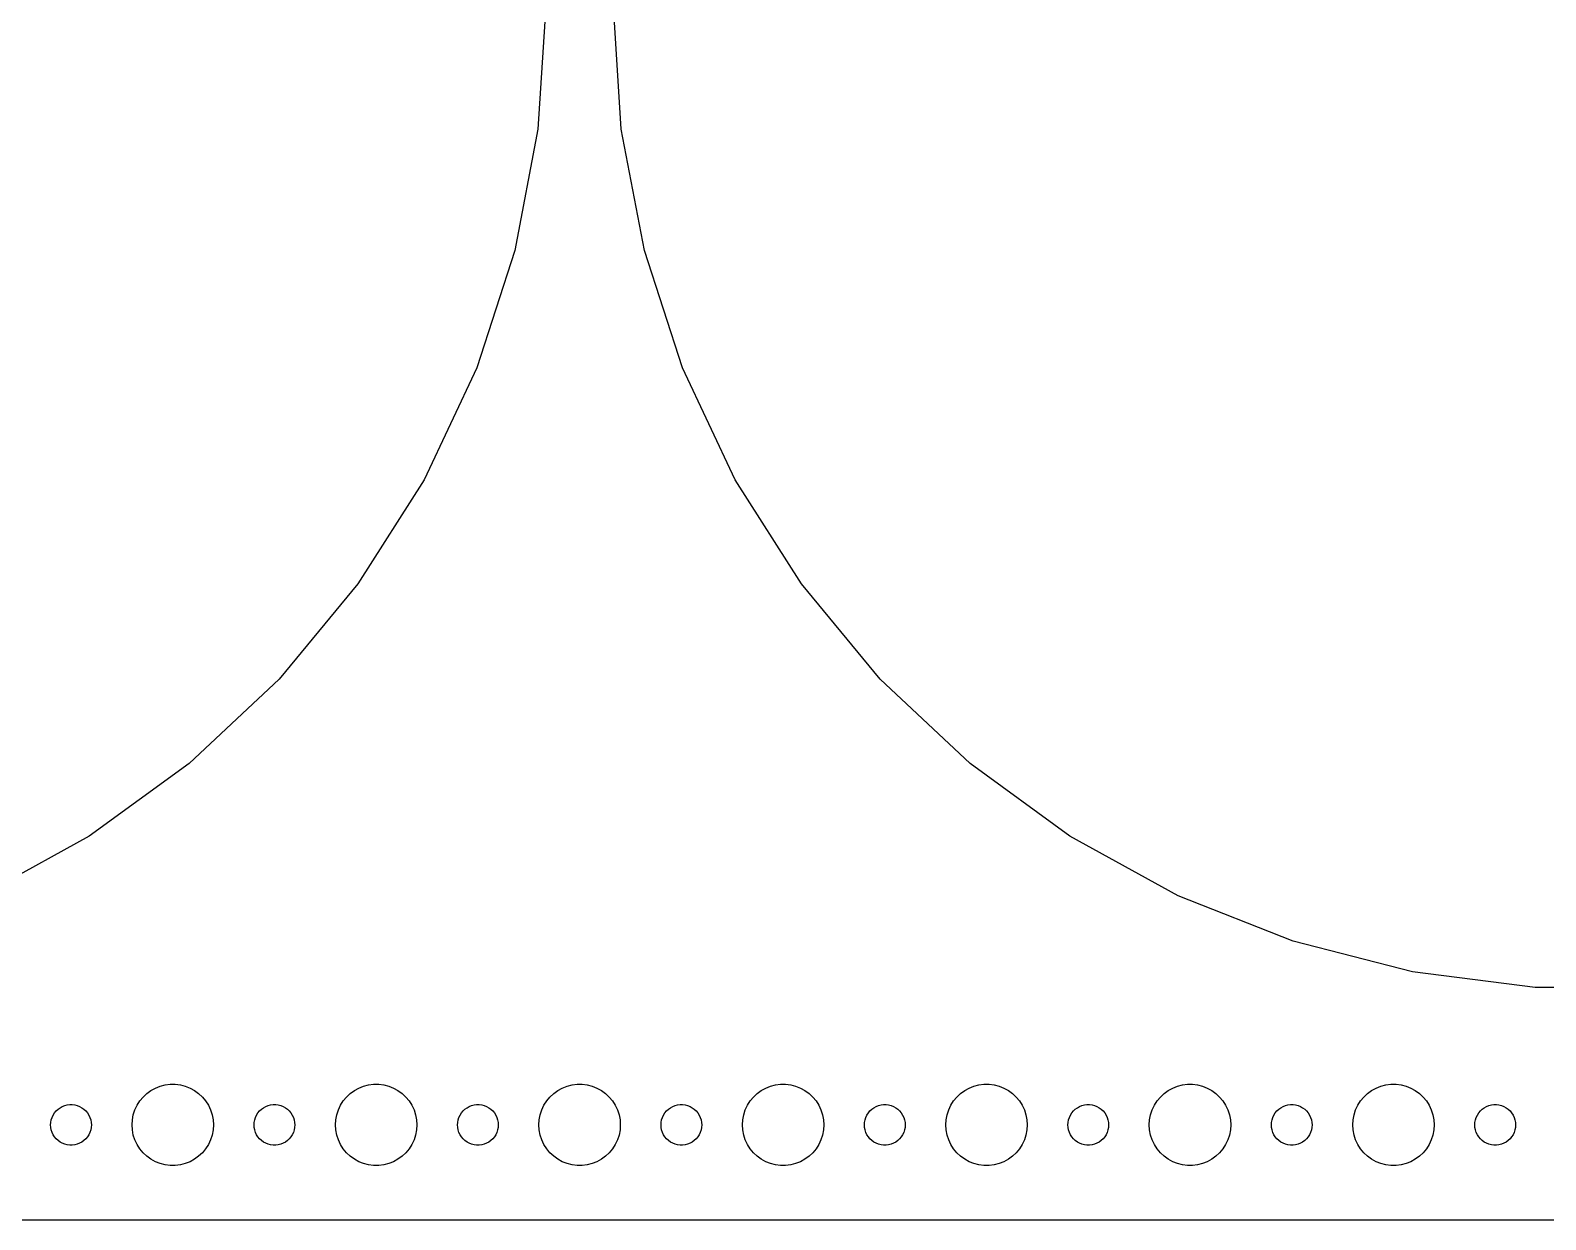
# Model space of a CAD drawing. Header units: metres. Extents: x -232 to 232, y -89 to 89.
# Drawn here: x -115.5 to -3.8, y -89.5 to -1.8 of the extents above; entities that cross this region are included whole.
import ezdxf

# ---------------------------------------------------------------- set-up
doc = ezdxf.new("R2010")
doc.units = ezdxf.units.M

msp = doc.modelspace()

# ---------------------------------------------------------------- linework, layer by layer
for p, q in [((-77.5, 0), (-78.0717, -9.08665)), ((-71.9283, -9.08665), (-72.5, 0)), ((-78.0717, -9.08665), (-79.7777, -18.03)), ((-70.2223, -18.03), (-71.9283, -9.08665)), ((-79.7777, -18.03), (-82.5912, -26.689)), ((-67.4088, -26.689), (-70.2223, -18.03)), ((-82.5912, -26.689), (-86.4678, -34.9271)), ((-63.5322, -34.9271), (-67.4088, -26.689)), ((-86.4678, -34.9271), (-91.3463, -42.6144)), ((-58.6537, -42.6144), (-63.5322, -34.9271)), ((-91.3463, -42.6144), (-97.1498, -49.6297)), ((-52.8502, -49.6297), (-58.6537, -42.6144)), ((-97.1498, -49.6297), (-103.787, -55.8622)), ((-46.2132, -55.8622), (-52.8502, -49.6297)), ((-103.787, -55.8622), (-111.153, -61.2138)), ((-38.8474, -61.2138), (-46.2132, -55.8622)), ((-111.153, -61.2138), (-119.131, -65.6)), ((-30.869, -65.6), (-38.8474, -61.2138)), ((-22.4037, -68.9516), (-30.869, -65.6)), ((-13.5851, -71.2158), (-22.4037, -68.9516)), ((-4.55231, -72.3569), (-13.5851, -71.2158)), ((4.55231, -72.3569), (-4.55231, -72.3569)), ((-107.187, -80.4464), (-106.912, -80.1885)), ((-106.912, -80.1885), (-106.607, -79.967)), ((-106.607, -79.967), (-106.277, -79.7855)), ((-106.277, -79.7855), (-105.927, -79.6468)), ((-105.927, -79.6468), (-105.562, -79.5531)), ((-105.562, -79.5531), (-105.188, -79.5059)), ((-105.188, -79.5059), (-104.812, -79.5059)), ((-104.812, -79.5059), (-104.438, -79.5531)), ((-104.438, -79.5531), (-104.073, -79.6468)), ((-104.073, -79.6468), (-103.723, -79.7855)), ((-103.723, -79.7855), (-103.393, -79.967)), ((-103.393, -79.967), (-103.088, -80.1885)), ((-103.088, -80.1885), (-102.813, -80.4464)), ((-92.1869, -80.4464), (-91.9123, -80.1885)), ((-91.9123, -80.1885), (-91.6075, -79.967)), ((-91.6075, -79.967), (-91.2773, -79.7855)), ((-91.2773, -79.7855), (-90.927, -79.6468)), ((-90.927, -79.6468), (-90.5621, -79.5531)), ((-90.5621, -79.5531), (-90.1884, -79.5059)), ((-90.1884, -79.5059), (-89.8116, -79.5059)), ((-89.8116, -79.5059), (-89.4379, -79.5531)), ((-89.4379, -79.5531), (-89.073, -79.6468)), ((-89.073, -79.6468), (-88.7227, -79.7855)), ((-88.7227, -79.7855), (-88.3925, -79.967)), ((-88.3925, -79.967), (-88.0877, -80.1885)), ((-88.0877, -80.1885), (-87.8131, -80.4464)), ((-77.1869, -80.4464), (-76.9123, -80.1885)), ((-76.9123, -80.1885), (-76.6075, -79.967)), ((-76.6075, -79.967), (-76.2773, -79.7855)), ((-76.2773, -79.7855), (-75.927, -79.6468)), ((-75.927, -79.6468), (-75.5621, -79.5531)), ((-75.5621, -79.5531), (-75.1884, -79.5059)), ((-75.1884, -79.5059), (-74.8116, -79.5059)), ((-74.8116, -79.5059), (-74.4379, -79.5531)), ((-74.4379, -79.5531), (-74.073, -79.6468)), ((-74.073, -79.6468), (-73.7227, -79.7855)), ((-73.7227, -79.7855), (-73.3925, -79.967)), ((-73.3925, -79.967), (-73.0877, -80.1885)), ((-73.0877, -80.1885), (-72.8131, -80.4464)), ((-62.1869, -80.4464), (-61.9123, -80.1885)), ((-61.9123, -80.1885), (-61.6075, -79.967)), ((-61.6075, -79.967), (-61.2773, -79.7855)), ((-61.2773, -79.7855), (-60.927, -79.6468)), ((-60.927, -79.6468), (-60.5621, -79.5531)), ((-60.5621, -79.5531), (-60.1884, -79.5059)), ((-60.1884, -79.5059), (-59.8116, -79.5059)), ((-59.8116, -79.5059), (-59.4379, -79.5531)), ((-59.4379, -79.5531), (-59.0729, -79.6468)), ((-59.0729, -79.6468), (-58.7227, -79.7855)), ((-58.7227, -79.7855), (-58.3925, -79.967)), ((-58.3925, -79.967), (-58.0877, -80.1885)), ((-58.0877, -80.1885), (-57.8131, -80.4464)), ((-47.1869, -80.4464), (-46.9123, -80.1885)), ((-46.9123, -80.1885), (-46.6075, -79.967)), ((-46.6075, -79.967), (-46.2773, -79.7855)), ((-46.2773, -79.7855), (-45.927, -79.6468)), ((-45.927, -79.6468), (-45.5621, -79.5531)), ((-45.5621, -79.5531), (-45.1884, -79.5059)), ((-45.1884, -79.5059), (-44.8116, -79.5059)), ((-44.8116, -79.5059), (-44.4379, -79.5531)), ((-44.4379, -79.5531), (-44.0729, -79.6468)), ((-44.0729, -79.6468), (-43.7227, -79.7855)), ((-43.7227, -79.7855), (-43.3925, -79.967)), ((-43.3925, -79.967), (-43.0877, -80.1885)), ((-43.0877, -80.1885), (-42.8131, -80.4464)), ((-32.1869, -80.4464), (-31.9123, -80.1885)), ((-31.9123, -80.1885), (-31.6075, -79.967)), ((-31.6075, -79.967), (-31.2773, -79.7855)), ((-31.2773, -79.7855), (-30.927, -79.6468)), ((-30.927, -79.6468), (-30.5621, -79.5531)), ((-30.5621, -79.5531), (-30.1884, -79.5059)), ((-30.1884, -79.5059), (-29.8116, -79.5059)), ((-29.8116, -79.5059), (-29.4379, -79.5531)), ((-29.4379, -79.5531), (-29.0729, -79.6468)), ((-29.0729, -79.6468), (-28.7227, -79.7855)), ((-28.7227, -79.7855), (-28.3925, -79.967)), ((-28.3925, -79.967), (-28.0877, -80.1885)), ((-28.0877, -80.1885), (-27.8131, -80.4464)), ((-17.1869, -80.4464), (-16.9123, -80.1885)), ((-16.9123, -80.1885), (-16.6075, -79.967)), ((-16.6075, -79.967), (-16.2773, -79.7855)), ((-16.2773, -79.7855), (-15.927, -79.6468)), ((-15.927, -79.6468), (-15.5621, -79.5531)), ((-15.5621, -79.5531), (-15.1884, -79.5059)), ((-15.1884, -79.5059), (-14.8116, -79.5059)), ((-14.8116, -79.5059), (-14.4379, -79.5531)), ((-14.4379, -79.5531), (-14.0729, -79.6468)), ((-14.0729, -79.6468), (-13.7227, -79.7855)), ((-13.7227, -79.7855), (-13.3925, -79.967)), ((-13.3925, -79.967), (-13.0877, -80.1885)), ((-13.0877, -80.1885), (-12.8131, -80.4464)), ((-113.714, -81.6183), (-113.593, -81.4732)), ((-113.593, -81.4732), (-113.456, -81.3442)), ((-113.456, -81.3442), (-113.304, -81.2335)), ((-113.304, -81.2335), (-113.139, -81.1428)), ((-113.139, -81.1428), (-112.964, -81.0734)), ((-112.964, -81.0734), (-112.781, -81.0266)), ((-112.781, -81.0266), (-112.594, -81.003)), ((-112.594, -81.003), (-112.406, -81.003)), ((-112.406, -81.003), (-112.219, -81.0266)), ((-112.219, -81.0266), (-112.036, -81.0734)), ((-112.036, -81.0734), (-111.861, -81.1428)), ((-111.861, -81.1428), (-111.696, -81.2335)), ((-111.696, -81.2335), (-111.544, -81.3442)), ((-111.544, -81.3442), (-111.407, -81.4732)), ((-111.407, -81.4732), (-111.286, -81.6183)), ((-107.906, -81.7539), (-107.789, -81.3956)), ((-107.789, -81.3956), (-107.629, -81.0547)), ((-107.629, -81.0547), (-107.427, -80.7366)), ((-107.427, -80.7366), (-107.187, -80.4464)), ((-102.813, -80.4464), (-102.573, -80.7366)), ((-102.573, -80.7366), (-102.371, -81.0547)), ((-102.371, -81.0547), (-102.211, -81.3956)), ((-102.211, -81.3956), (-102.094, -81.7539)), ((-98.7135, -81.6183), (-98.5934, -81.4732)), ((-98.5934, -81.4732), (-98.4561, -81.3442)), ((-98.4561, -81.3442), (-98.3037, -81.2335)), ((-98.3037, -81.2335), (-98.1387, -81.1428)), ((-98.1387, -81.1428), (-97.9635, -81.0734)), ((-97.9635, -81.0734), (-97.7811, -81.0266)), ((-97.7811, -81.0266), (-97.5942, -81.003)), ((-97.5942, -81.003), (-97.4058, -81.003)), ((-97.4058, -81.003), (-97.2189, -81.0266)), ((-97.2189, -81.0266), (-97.0365, -81.0734)), ((-97.0365, -81.0734), (-96.8613, -81.1428)), ((-96.8613, -81.1428), (-96.6963, -81.2335)), ((-96.6963, -81.2335), (-96.5439, -81.3442)), ((-96.5439, -81.3442), (-96.4065, -81.4732)), ((-96.4065, -81.4732), (-96.2865, -81.6183)), ((-92.9057, -81.7539), (-92.7893, -81.3956)), ((-92.7893, -81.3956), (-92.6289, -81.0547)), ((-92.6289, -81.0547), (-92.427, -80.7366)), ((-92.427, -80.7366), (-92.1869, -80.4464)), ((-87.8131, -80.4464), (-87.573, -80.7366)), ((-87.573, -80.7366), (-87.3711, -81.0547)), ((-87.3711, -81.0547), (-87.2107, -81.3956)), ((-87.2107, -81.3956), (-87.0943, -81.7539)), ((-83.7135, -81.6183), (-83.5934, -81.4732)), ((-83.5934, -81.4732), (-83.4561, -81.3442)), ((-83.4561, -81.3442), (-83.3037, -81.2335)), ((-83.3037, -81.2335), (-83.1387, -81.1428)), ((-83.1387, -81.1428), (-82.9635, -81.0734)), ((-82.9635, -81.0734), (-82.7811, -81.0266)), ((-82.7811, -81.0266), (-82.5942, -81.003)), ((-82.5942, -81.003), (-82.4058, -81.003)), ((-82.4058, -81.003), (-82.2189, -81.0266)), ((-82.2189, -81.0266), (-82.0365, -81.0734)), ((-82.0365, -81.0734), (-81.8613, -81.1428)), ((-81.8613, -81.1428), (-81.6963, -81.2335)), ((-81.6963, -81.2335), (-81.5439, -81.3442)), ((-81.5439, -81.3442), (-81.4065, -81.4732)), ((-81.4065, -81.4732), (-81.2865, -81.6183)), ((-77.9057, -81.7539), (-77.7893, -81.3956)), ((-77.7893, -81.3956), (-77.6289, -81.0547)), ((-77.6289, -81.0547), (-77.427, -80.7366)), ((-77.427, -80.7366), (-77.1869, -80.4464)), ((-72.8131, -80.4464), (-72.573, -80.7366)), ((-72.573, -80.7366), (-72.3711, -81.0547)), ((-72.3711, -81.0547), (-72.2107, -81.3956)), ((-72.2107, -81.3956), (-72.0943, -81.7539)), ((-68.7135, -81.6183), (-68.5934, -81.4732)), ((-68.5934, -81.4732), (-68.4561, -81.3442)), ((-68.4561, -81.3442), (-68.3037, -81.2335)), ((-68.3037, -81.2335), (-68.1387, -81.1428)), ((-68.1387, -81.1428), (-67.9635, -81.0734)), ((-67.9635, -81.0734), (-67.7811, -81.0266)), ((-67.7811, -81.0266), (-67.5942, -81.003)), ((-67.5942, -81.003), (-67.4058, -81.003)), ((-67.4058, -81.003), (-67.2189, -81.0266)), ((-67.2189, -81.0266), (-67.0365, -81.0734)), ((-67.0365, -81.0734), (-66.8613, -81.1428)), ((-66.8613, -81.1428), (-66.6963, -81.2335)), ((-66.6963, -81.2335), (-66.5439, -81.3442)), ((-66.5439, -81.3442), (-66.4065, -81.4732)), ((-66.4065, -81.4732), (-66.2865, -81.6183)), ((-62.9057, -81.7539), (-62.7893, -81.3956)), ((-62.7893, -81.3956), (-62.6289, -81.0547)), ((-62.6289, -81.0547), (-62.427, -80.7366)), ((-62.427, -80.7366), (-62.1869, -80.4464)), ((-57.8131, -80.4464), (-57.5729, -80.7366)), ((-57.5729, -80.7366), (-57.3711, -81.0547)), ((-57.3711, -81.0547), (-57.2107, -81.3956)), ((-57.2107, -81.3956), (-57.0942, -81.7539)), ((-53.7135, -81.6183), (-53.5934, -81.4732)), ((-53.5934, -81.4732), (-53.4561, -81.3442)), ((-53.4561, -81.3442), (-53.3037, -81.2335)), ((-53.3037, -81.2335), (-53.1387, -81.1428)), ((-53.1387, -81.1428), (-52.9635, -81.0734)), ((-52.9635, -81.0734), (-52.7811, -81.0266)), ((-52.7811, -81.0266), (-52.5942, -81.003)), ((-52.5942, -81.003), (-52.4058, -81.003)), ((-52.4058, -81.003), (-52.2189, -81.0266)), ((-52.2189, -81.0266), (-52.0365, -81.0734)), ((-52.0365, -81.0734), (-51.8613, -81.1428)), ((-51.8613, -81.1428), (-51.6963, -81.2335)), ((-51.6963, -81.2335), (-51.5439, -81.3442)), ((-51.5439, -81.3442), (-51.4065, -81.4732)), ((-51.4065, -81.4732), (-51.2865, -81.6183)), ((-47.9057, -81.7539), (-47.7893, -81.3956)), ((-47.7893, -81.3956), (-47.6289, -81.0547)), ((-47.6289, -81.0547), (-47.427, -80.7366)), ((-47.427, -80.7366), (-47.1869, -80.4464)), ((-42.8131, -80.4464), (-42.5729, -80.7366)), ((-42.5729, -80.7366), (-42.3711, -81.0547)), ((-42.3711, -81.0547), (-42.2107, -81.3956)), ((-42.2107, -81.3956), (-42.0942, -81.7539)), ((-38.7135, -81.6183), (-38.5934, -81.4732)), ((-38.5934, -81.4732), (-38.4561, -81.3442)), ((-38.4561, -81.3442), (-38.3037, -81.2335)), ((-38.3037, -81.2335), (-38.1387, -81.1428)), ((-38.1387, -81.1428), (-37.9635, -81.0734)), ((-37.9635, -81.0734), (-37.7811, -81.0266)), ((-37.7811, -81.0266), (-37.5942, -81.003)), ((-37.5942, -81.003), (-37.4058, -81.003)), ((-37.4058, -81.003), (-37.2189, -81.0266)), ((-37.2189, -81.0266), (-37.0365, -81.0734)), ((-37.0365, -81.0734), (-36.8613, -81.1428)), ((-36.8613, -81.1428), (-36.6963, -81.2335)), ((-36.6963, -81.2335), (-36.5439, -81.3442)), ((-36.5439, -81.3442), (-36.4065, -81.4732)), ((-36.4065, -81.4732), (-36.2865, -81.6183)), ((-32.9057, -81.7539), (-32.7893, -81.3956)), ((-32.7893, -81.3956), (-32.6289, -81.0547)), ((-32.6289, -81.0547), (-32.427, -80.7366)), ((-32.427, -80.7366), (-32.1869, -80.4464)), ((-27.8131, -80.4464), (-27.5729, -80.7366)), ((-27.5729, -80.7366), (-27.3711, -81.0547)), ((-27.3711, -81.0547), (-27.2107, -81.3956)), ((-27.2107, -81.3956), (-27.0942, -81.7539)), ((-23.7135, -81.6183), (-23.5934, -81.4732)), ((-23.5934, -81.4732), (-23.4561, -81.3442)), ((-23.4561, -81.3442), (-23.3037, -81.2335)), ((-23.3037, -81.2335), (-23.1387, -81.1428)), ((-23.1387, -81.1428), (-22.9635, -81.0734)), ((-22.9635, -81.0734), (-22.7811, -81.0266)), ((-22.7811, -81.0266), (-22.5942, -81.003)), ((-22.5942, -81.003), (-22.4058, -81.003)), ((-22.4058, -81.003), (-22.2189, -81.0266)), ((-22.2189, -81.0266), (-22.0365, -81.0734)), ((-22.0365, -81.0734), (-21.8613, -81.1428)), ((-21.8613, -81.1428), (-21.6963, -81.2335)), ((-21.6963, -81.2335), (-21.5439, -81.3442)), ((-21.5439, -81.3442), (-21.4065, -81.4732)), ((-21.4065, -81.4732), (-21.2865, -81.6183)), ((-17.9057, -81.7539), (-17.7893, -81.3956)), ((-17.7893, -81.3956), (-17.6289, -81.0547)), ((-17.6289, -81.0547), (-17.427, -80.7366)), ((-17.427, -80.7366), (-17.1869, -80.4464)), ((-12.8131, -80.4464), (-12.5729, -80.7366)), ((-12.5729, -80.7366), (-12.3711, -81.0547)), ((-12.3711, -81.0547), (-12.2107, -81.3956)), ((-12.2107, -81.3956), (-12.0942, -81.7539)), ((-8.71352, -81.6183), (-8.59344, -81.4732)), ((-8.59344, -81.4732), (-8.45613, -81.3442)), ((-8.45613, -81.3442), (-8.30373, -81.2335)), ((-8.30373, -81.2335), (-8.13866, -81.1428)), ((-8.13866, -81.1428), (-7.96352, -81.0734)), ((-7.96352, -81.0734), (-7.78107, -81.0266)), ((-7.78107, -81.0266), (-7.59418, -81.003)), ((-7.59418, -81.003), (-7.40581, -81.003)), ((-7.40581, -81.003), (-7.21892, -81.0266)), ((-7.21892, -81.0266), (-7.03647, -81.0734)), ((-7.03647, -81.0734), (-6.86133, -81.1428)), ((-6.86133, -81.1428), (-6.69626, -81.2335)), ((-6.69626, -81.2335), (-6.54385, -81.3442)), ((-6.54385, -81.3442), (-6.40654, -81.4732)), ((-6.40654, -81.4732), (-6.28647, -81.6183)), ((-114, -82.5), (-113.988, -82.312)), ((-113.988, -82.688), (-114, -82.5)), ((-113.988, -82.312), (-113.953, -82.127)), ((-113.953, -82.127), (-113.895, -81.9478)), ((-113.895, -81.9478), (-113.814, -81.7774)), ((-113.814, -81.7774), (-113.714, -81.6183)), ((-111.286, -81.6183), (-111.186, -81.7774)), ((-111.186, -81.7774), (-111.105, -81.9478)), ((-111.105, -81.9478), (-111.047, -82.127)), ((-111.047, -82.127), (-111.012, -82.312)), ((-111.012, -82.312), (-111, -82.5)), ((-111, -82.5), (-111.012, -82.688)), ((-108, -82.5), (-107.976, -82.124)), ((-107.976, -82.876), (-108, -82.5)), ((-107.976, -82.124), (-107.906, -81.7539)), ((-102.094, -81.7539), (-102.024, -82.124)), ((-102.024, -82.124), (-102, -82.5)), ((-102, -82.5), (-102.024, -82.876)), ((-99, -82.5), (-98.9882, -82.312)), ((-98.9882, -82.688), (-99, -82.5)), ((-98.9882, -82.312), (-98.9529, -82.127)), ((-98.9529, -82.127), (-98.8947, -81.9478)), ((-98.8947, -81.9478), (-98.8145, -81.7774)), ((-98.8145, -81.7774), (-98.7135, -81.6183)), ((-96.2865, -81.6183), (-96.1855, -81.7774)), ((-96.1855, -81.7774), (-96.1053, -81.9478)), ((-96.1053, -81.9478), (-96.0471, -82.127)), ((-96.0471, -82.127), (-96.0118, -82.312)), ((-96.0118, -82.312), (-96, -82.5)), ((-96, -82.5), (-96.0118, -82.688)), ((-93, -82.5), (-92.9763, -82.124)), ((-92.9763, -82.876), (-93, -82.5)), ((-92.9763, -82.124), (-92.9057, -81.7539)), ((-87.0943, -81.7539), (-87.0237, -82.124)), ((-87.0237, -82.124), (-87, -82.5)), ((-87, -82.5), (-87.0237, -82.876)), ((-84, -82.5), (-83.9882, -82.312)), ((-83.9882, -82.688), (-84, -82.5)), ((-83.9882, -82.312), (-83.9529, -82.127)), ((-83.9529, -82.127), (-83.8947, -81.9478)), ((-83.8947, -81.9478), (-83.8145, -81.7774)), ((-83.8145, -81.7774), (-83.7135, -81.6183)), ((-81.2865, -81.6183), (-81.1855, -81.7774)), ((-81.1855, -81.7774), (-81.1053, -81.9478)), ((-81.1053, -81.9478), (-81.0471, -82.127)), ((-81.0471, -82.127), (-81.0118, -82.312)), ((-81.0118, -82.312), (-81, -82.5)), ((-81, -82.5), (-81.0118, -82.688)), ((-78, -82.5), (-77.9763, -82.124)), ((-77.9763, -82.876), (-78, -82.5)), ((-77.9763, -82.124), (-77.9057, -81.7539)), ((-72.0943, -81.7539), (-72.0237, -82.124)), ((-72.0237, -82.124), (-72, -82.5)), ((-72, -82.5), (-72.0237, -82.876)), ((-69, -82.5), (-68.9882, -82.312)), ((-68.9882, -82.688), (-69, -82.5)), ((-68.9882, -82.312), (-68.9529, -82.127)), ((-68.9529, -82.127), (-68.8947, -81.9478)), ((-68.8947, -81.9478), (-68.8145, -81.7774)), ((-68.8145, -81.7774), (-68.7135, -81.6183)), ((-66.2865, -81.6183), (-66.1855, -81.7774)), ((-66.1855, -81.7774), (-66.1053, -81.9478)), ((-66.1053, -81.9478), (-66.0471, -82.127)), ((-66.0471, -82.127), (-66.0118, -82.312)), ((-66.0118, -82.312), (-66, -82.5)), ((-66, -82.5), (-66.0118, -82.688)), ((-63, -82.5), (-62.9763, -82.124)), ((-62.9763, -82.876), (-63, -82.5)), ((-62.9763, -82.124), (-62.9057, -81.7539)), ((-57.0942, -81.7539), (-57.0237, -82.124)), ((-57.0237, -82.124), (-57, -82.5)), ((-57, -82.5), (-57.0237, -82.876)), ((-54, -82.5), (-53.9882, -82.312)), ((-53.9882, -82.688), (-54, -82.5)), ((-53.9882, -82.312), (-53.9529, -82.127)), ((-53.9529, -82.127), (-53.8947, -81.9478)), ((-53.8947, -81.9478), (-53.8145, -81.7774)), ((-53.8145, -81.7774), (-53.7135, -81.6183)), ((-51.2865, -81.6183), (-51.1855, -81.7774)), ((-51.1855, -81.7774), (-51.1053, -81.9478)), ((-51.1053, -81.9478), (-51.0471, -82.127)), ((-51.0471, -82.127), (-51.0118, -82.312)), ((-51.0118, -82.312), (-51, -82.5)), ((-51, -82.5), (-51.0118, -82.688)), ((-48, -82.5), (-47.9763, -82.124)), ((-47.9763, -82.876), (-48, -82.5)), ((-47.9763, -82.124), (-47.9057, -81.7539)), ((-42.0942, -81.7539), (-42.0237, -82.124)), ((-42.0237, -82.124), (-42, -82.5)), ((-42, -82.5), (-42.0237, -82.876)), ((-39, -82.5), (-38.9882, -82.312)), ((-38.9882, -82.688), (-39, -82.5)), ((-38.9882, -82.312), (-38.9529, -82.127)), ((-38.9529, -82.127), (-38.8947, -81.9478)), ((-38.8947, -81.9478), (-38.8145, -81.7774)), ((-38.8145, -81.7774), (-38.7135, -81.6183)), ((-36.2865, -81.6183), (-36.1855, -81.7774)), ((-36.1855, -81.7774), (-36.1053, -81.9478)), ((-36.1053, -81.9478), (-36.0471, -82.127)), ((-36.0471, -82.127), (-36.0118, -82.312)), ((-36.0118, -82.312), (-36, -82.5)), ((-36, -82.5), (-36.0118, -82.688)), ((-33, -82.5), (-32.9763, -82.124)), ((-32.9763, -82.876), (-33, -82.5)), ((-32.9763, -82.124), (-32.9057, -81.7539)), ((-27.0942, -81.7539), (-27.0237, -82.124)), ((-27.0237, -82.124), (-27, -82.5)), ((-27, -82.5), (-27.0237, -82.876)), ((-24, -82.5), (-23.9882, -82.312)), ((-23.9882, -82.688), (-24, -82.5)), ((-23.9882, -82.312), (-23.9529, -82.127)), ((-23.9529, -82.127), (-23.8947, -81.9478)), ((-23.8947, -81.9478), (-23.8145, -81.7774)), ((-23.8145, -81.7774), (-23.7135, -81.6183)), ((-21.2865, -81.6183), (-21.1855, -81.7774)), ((-21.1855, -81.7774), (-21.1053, -81.9478)), ((-21.1053, -81.9478), (-21.0471, -82.127)), ((-21.0471, -82.127), (-21.0118, -82.312)), ((-21.0118, -82.312), (-21, -82.5)), ((-21, -82.5), (-21.0118, -82.688)), ((-18, -82.5), (-17.9763, -82.124)), ((-17.9763, -82.876), (-18, -82.5)), ((-17.9763, -82.124), (-17.9057, -81.7539)), ((-12.0942, -81.7539), (-12.0237, -82.124)), ((-12.0237, -82.124), (-12, -82.5)), ((-12, -82.5), (-12.0237, -82.876)), ((-9, -82.5), (-8.98816, -82.312)), ((-8.98816, -82.688), (-9, -82.5)), ((-8.98816, -82.312), (-8.95287, -82.127)), ((-8.95287, -82.127), (-8.89465, -81.9478)), ((-8.89465, -81.9478), (-8.81445, -81.7774)), ((-8.81445, -81.7774), (-8.71352, -81.6183)), ((-6.28647, -81.6183), (-6.18553, -81.7774)), ((-6.18553, -81.7774), (-6.10533, -81.9478)), ((-6.10533, -81.9478), (-6.04712, -82.127)), ((-6.04712, -82.127), (-6.01183, -82.312)), ((-6.01183, -82.312), (-6, -82.5)), ((-6, -82.5), (-6.01183, -82.688)), ((-113.953, -82.873), (-113.988, -82.688)), ((-113.895, -83.0522), (-113.953, -82.873)), ((-113.814, -83.2226), (-113.895, -83.0522)), ((-113.714, -83.3817), (-113.814, -83.2226)), ((-113.593, -83.5268), (-113.714, -83.3817)), ((-113.456, -83.6558), (-113.593, -83.5268)), ((-113.304, -83.7665), (-113.456, -83.6558)), ((-113.139, -83.8572), (-113.304, -83.7665)), ((-111.696, -83.7665), (-111.861, -83.8572)), ((-111.544, -83.6558), (-111.696, -83.7665)), ((-111.407, -83.5268), (-111.544, -83.6558)), ((-111.286, -83.3817), (-111.407, -83.5268)), ((-111.186, -83.2226), (-111.286, -83.3817)), ((-111.105, -83.0522), (-111.186, -83.2226)), ((-111.047, -82.873), (-111.105, -83.0522)), ((-111.012, -82.688), (-111.047, -82.873)), ((-107.906, -83.2461), (-107.976, -82.876)), ((-107.789, -83.6044), (-107.906, -83.2461)), ((-107.629, -83.9453), (-107.789, -83.6044)), ((-102.211, -83.6044), (-102.371, -83.9453)), ((-102.094, -83.2461), (-102.211, -83.6044)), ((-102.024, -82.876), (-102.094, -83.2461)), ((-98.9529, -82.873), (-98.9882, -82.688)), ((-98.8947, -83.0522), (-98.9529, -82.873)), ((-98.8145, -83.2226), (-98.8947, -83.0522)), ((-98.7135, -83.3817), (-98.8145, -83.2226)), ((-98.5934, -83.5268), (-98.7135, -83.3817)), ((-98.4561, -83.6558), (-98.5934, -83.5268)), ((-98.3037, -83.7665), (-98.4561, -83.6558)), ((-98.1387, -83.8572), (-98.3037, -83.7665)), ((-96.6963, -83.7665), (-96.8613, -83.8572)), ((-96.5439, -83.6558), (-96.6963, -83.7665)), ((-96.4065, -83.5268), (-96.5439, -83.6558)), ((-96.2865, -83.3817), (-96.4065, -83.5268)), ((-96.1855, -83.2226), (-96.2865, -83.3817)), ((-96.1053, -83.0522), (-96.1855, -83.2226)), ((-96.0471, -82.873), (-96.1053, -83.0522)), ((-96.0118, -82.688), (-96.0471, -82.873)), ((-92.9057, -83.2461), (-92.9763, -82.876)), ((-92.7893, -83.6044), (-92.9057, -83.2461)), ((-92.6289, -83.9453), (-92.7893, -83.6044)), ((-87.2107, -83.6044), (-87.3711, -83.9453)), ((-87.0943, -83.2461), (-87.2107, -83.6044)), ((-87.0237, -82.876), (-87.0943, -83.2461)), ((-83.9529, -82.873), (-83.9882, -82.688)), ((-83.8947, -83.0522), (-83.9529, -82.873)), ((-83.8145, -83.2226), (-83.8947, -83.0522)), ((-83.7135, -83.3817), (-83.8145, -83.2226)), ((-83.5934, -83.5268), (-83.7135, -83.3817)), ((-83.4561, -83.6558), (-83.5934, -83.5268)), ((-83.3037, -83.7665), (-83.4561, -83.6558)), ((-83.1387, -83.8572), (-83.3037, -83.7665)), ((-81.6963, -83.7665), (-81.8613, -83.8572)), ((-81.5439, -83.6558), (-81.6963, -83.7665)), ((-81.4065, -83.5268), (-81.5439, -83.6558)), ((-81.2865, -83.3817), (-81.4065, -83.5268)), ((-81.1855, -83.2226), (-81.2865, -83.3817)), ((-81.1053, -83.0522), (-81.1855, -83.2226)), ((-81.0471, -82.873), (-81.1053, -83.0522)), ((-81.0118, -82.688), (-81.0471, -82.873)), ((-77.9057, -83.2461), (-77.9763, -82.876)), ((-77.7893, -83.6044), (-77.9057, -83.2461)), ((-77.6289, -83.9453), (-77.7893, -83.6044)), ((-72.2107, -83.6044), (-72.3711, -83.9453)), ((-72.0943, -83.2461), (-72.2107, -83.6044)), ((-72.0237, -82.876), (-72.0943, -83.2461)), ((-68.9529, -82.873), (-68.9882, -82.688)), ((-68.8947, -83.0522), (-68.9529, -82.873)), ((-68.8145, -83.2226), (-68.8947, -83.0522)), ((-68.7135, -83.3817), (-68.8145, -83.2226)), ((-68.5934, -83.5268), (-68.7135, -83.3817)), ((-68.4561, -83.6558), (-68.5934, -83.5268)), ((-68.3037, -83.7665), (-68.4561, -83.6558)), ((-68.1387, -83.8572), (-68.3037, -83.7665)), ((-66.6963, -83.7665), (-66.8613, -83.8572)), ((-66.5439, -83.6558), (-66.6963, -83.7665)), ((-66.4065, -83.5268), (-66.5439, -83.6558)), ((-66.2865, -83.3817), (-66.4065, -83.5268)), ((-66.1855, -83.2226), (-66.2865, -83.3817)), ((-66.1053, -83.0522), (-66.1855, -83.2226)), ((-66.0471, -82.873), (-66.1053, -83.0522)), ((-66.0118, -82.688), (-66.0471, -82.873)), ((-62.9057, -83.2461), (-62.9763, -82.876)), ((-62.7893, -83.6044), (-62.9057, -83.2461)), ((-62.6289, -83.9453), (-62.7893, -83.6044)), ((-57.2107, -83.6044), (-57.3711, -83.9453)), ((-57.0942, -83.2461), (-57.2107, -83.6044)), ((-57.0237, -82.876), (-57.0942, -83.2461)), ((-53.9529, -82.873), (-53.9882, -82.688)), ((-53.8947, -83.0522), (-53.9529, -82.873)), ((-53.8145, -83.2226), (-53.8947, -83.0522)), ((-53.7135, -83.3817), (-53.8145, -83.2226)), ((-53.5934, -83.5268), (-53.7135, -83.3817)), ((-53.4561, -83.6558), (-53.5934, -83.5268)), ((-53.3037, -83.7665), (-53.4561, -83.6558)), ((-53.1387, -83.8572), (-53.3037, -83.7665)), ((-51.6963, -83.7665), (-51.8613, -83.8572)), ((-51.5439, -83.6558), (-51.6963, -83.7665)), ((-51.4065, -83.5268), (-51.5439, -83.6558)), ((-51.2865, -83.3817), (-51.4065, -83.5268)), ((-51.1855, -83.2226), (-51.2865, -83.3817)), ((-51.1053, -83.0522), (-51.1855, -83.2226)), ((-51.0471, -82.873), (-51.1053, -83.0522)), ((-51.0118, -82.688), (-51.0471, -82.873)), ((-47.9057, -83.2461), (-47.9763, -82.876)), ((-47.7893, -83.6044), (-47.9057, -83.2461)), ((-47.6289, -83.9453), (-47.7893, -83.6044)), ((-42.2107, -83.6044), (-42.3711, -83.9453)), ((-42.0942, -83.2461), (-42.2107, -83.6044)), ((-42.0237, -82.876), (-42.0942, -83.2461)), ((-38.9529, -82.873), (-38.9882, -82.688)), ((-38.8947, -83.0522), (-38.9529, -82.873)), ((-38.8145, -83.2226), (-38.8947, -83.0522)), ((-38.7135, -83.3817), (-38.8145, -83.2226)), ((-38.5934, -83.5268), (-38.7135, -83.3817)), ((-38.4561, -83.6558), (-38.5934, -83.5268)), ((-38.3037, -83.7665), (-38.4561, -83.6558)), ((-38.1387, -83.8572), (-38.3037, -83.7665)), ((-36.6963, -83.7665), (-36.8613, -83.8572)), ((-36.5439, -83.6558), (-36.6963, -83.7665)), ((-36.4065, -83.5268), (-36.5439, -83.6558)), ((-36.2865, -83.3817), (-36.4065, -83.5268)), ((-36.1855, -83.2226), (-36.2865, -83.3817)), ((-36.1053, -83.0522), (-36.1855, -83.2226)), ((-36.0471, -82.873), (-36.1053, -83.0522)), ((-36.0118, -82.688), (-36.0471, -82.873)), ((-32.9057, -83.2461), (-32.9763, -82.876)), ((-32.7893, -83.6044), (-32.9057, -83.2461)), ((-32.6289, -83.9453), (-32.7893, -83.6044)), ((-27.2107, -83.6044), (-27.3711, -83.9453)), ((-27.0942, -83.2461), (-27.2107, -83.6044)), ((-27.0237, -82.876), (-27.0942, -83.2461)), ((-23.9529, -82.873), (-23.9882, -82.688)), ((-23.8947, -83.0522), (-23.9529, -82.873)), ((-23.8145, -83.2226), (-23.8947, -83.0522)), ((-23.7135, -83.3817), (-23.8145, -83.2226)), ((-23.5934, -83.5268), (-23.7135, -83.3817)), ((-23.4561, -83.6558), (-23.5934, -83.5268)), ((-23.3037, -83.7665), (-23.4561, -83.6558)), ((-23.1387, -83.8572), (-23.3037, -83.7665)), ((-21.6963, -83.7665), (-21.8613, -83.8572)), ((-21.5439, -83.6558), (-21.6963, -83.7665)), ((-21.4065, -83.5268), (-21.5439, -83.6558)), ((-21.2865, -83.3817), (-21.4065, -83.5268)), ((-21.1855, -83.2226), (-21.2865, -83.3817)), ((-21.1053, -83.0522), (-21.1855, -83.2226)), ((-21.0471, -82.873), (-21.1053, -83.0522)), ((-21.0118, -82.688), (-21.0471, -82.873)), ((-17.9057, -83.2461), (-17.9763, -82.876)), ((-17.7893, -83.6044), (-17.9057, -83.2461)), ((-17.6289, -83.9453), (-17.7893, -83.6044)), ((-12.2107, -83.6044), (-12.3711, -83.9453)), ((-12.0942, -83.2461), (-12.2107, -83.6044)), ((-12.0237, -82.876), (-12.0942, -83.2461)), ((-8.95287, -82.873), (-8.98816, -82.688)), ((-8.89465, -83.0522), (-8.95287, -82.873)), ((-8.81445, -83.2226), (-8.89465, -83.0522)), ((-8.71352, -83.3817), (-8.81445, -83.2226)), ((-8.59344, -83.5268), (-8.71352, -83.3817)), ((-8.45613, -83.6558), (-8.59344, -83.5268)), ((-8.30373, -83.7665), (-8.45613, -83.6558)), ((-8.13866, -83.8572), (-8.30373, -83.7665)), ((-6.69626, -83.7665), (-6.86133, -83.8572)), ((-6.54385, -83.6558), (-6.69626, -83.7665)), ((-6.40654, -83.5268), (-6.54385, -83.6558)), ((-6.28647, -83.3817), (-6.40654, -83.5268)), ((-6.18553, -83.2226), (-6.28647, -83.3817)), ((-6.10533, -83.0522), (-6.18553, -83.2226)), ((-6.04712, -82.873), (-6.10533, -83.0522)), ((-6.01183, -82.688), (-6.04712, -82.873)), ((-112.964, -83.9266), (-113.139, -83.8572)), ((-112.781, -83.9734), (-112.964, -83.9266)), ((-112.594, -83.997), (-112.781, -83.9734)), ((-112.406, -83.997), (-112.594, -83.997)), ((-112.219, -83.9734), (-112.406, -83.997)), ((-112.036, -83.9266), (-112.219, -83.9734)), ((-111.861, -83.8572), (-112.036, -83.9266)), ((-107.427, -84.2634), (-107.629, -83.9453)), ((-107.187, -84.5536), (-107.427, -84.2634)), ((-106.912, -84.8115), (-107.187, -84.5536)), ((-106.607, -85.033), (-106.912, -84.8115)), ((-103.088, -84.8115), (-103.393, -85.033)), ((-102.813, -84.5536), (-103.088, -84.8115)), ((-102.573, -84.2634), (-102.813, -84.5536)), ((-102.371, -83.9453), (-102.573, -84.2634)), ((-97.9635, -83.9266), (-98.1387, -83.8572)), ((-97.7811, -83.9734), (-97.9635, -83.9266)), ((-97.5942, -83.997), (-97.7811, -83.9734)), ((-97.4058, -83.997), (-97.5942, -83.997)), ((-97.2189, -83.9734), (-97.4058, -83.997)), ((-97.0365, -83.9266), (-97.2189, -83.9734)), ((-96.8613, -83.8572), (-97.0365, -83.9266)), ((-92.427, -84.2634), (-92.6289, -83.9453)), ((-92.1869, -84.5536), (-92.427, -84.2634)), ((-91.9123, -84.8115), (-92.1869, -84.5536)), ((-91.6075, -85.033), (-91.9123, -84.8115)), ((-88.0877, -84.8115), (-88.3925, -85.033)), ((-87.8131, -84.5536), (-88.0877, -84.8115)), ((-87.573, -84.2634), (-87.8131, -84.5536)), ((-87.3711, -83.9453), (-87.573, -84.2634)), ((-82.9635, -83.9266), (-83.1387, -83.8572)), ((-82.7811, -83.9734), (-82.9635, -83.9266)), ((-82.5942, -83.997), (-82.7811, -83.9734)), ((-82.4058, -83.997), (-82.5942, -83.997)), ((-82.2189, -83.9734), (-82.4058, -83.997)), ((-82.0365, -83.9266), (-82.2189, -83.9734)), ((-81.8613, -83.8572), (-82.0365, -83.9266)), ((-77.427, -84.2634), (-77.6289, -83.9453)), ((-77.1869, -84.5536), (-77.427, -84.2634)), ((-76.9123, -84.8115), (-77.1869, -84.5536)), ((-76.6075, -85.033), (-76.9123, -84.8115)), ((-73.0877, -84.8115), (-73.3925, -85.033)), ((-72.8131, -84.5536), (-73.0877, -84.8115)), ((-72.573, -84.2634), (-72.8131, -84.5536)), ((-72.3711, -83.9453), (-72.573, -84.2634)), ((-67.9635, -83.9266), (-68.1387, -83.8572)), ((-67.7811, -83.9734), (-67.9635, -83.9266)), ((-67.5942, -83.997), (-67.7811, -83.9734)), ((-67.4058, -83.997), (-67.5942, -83.997)), ((-67.2189, -83.9734), (-67.4058, -83.997)), ((-67.0365, -83.9266), (-67.2189, -83.9734)), ((-66.8613, -83.8572), (-67.0365, -83.9266)), ((-62.427, -84.2634), (-62.6289, -83.9453)), ((-62.1869, -84.5536), (-62.427, -84.2634)), ((-61.9123, -84.8115), (-62.1869, -84.5536)), ((-61.6075, -85.033), (-61.9123, -84.8115)), ((-58.0877, -84.8115), (-58.3925, -85.033)), ((-57.8131, -84.5536), (-58.0877, -84.8115)), ((-57.5729, -84.2634), (-57.8131, -84.5536)), ((-57.3711, -83.9453), (-57.5729, -84.2634)), ((-52.9635, -83.9266), (-53.1387, -83.8572)), ((-52.7811, -83.9734), (-52.9635, -83.9266)), ((-52.5942, -83.997), (-52.7811, -83.9734)), ((-52.4058, -83.997), (-52.5942, -83.997)), ((-52.2189, -83.9734), (-52.4058, -83.997)), ((-52.0365, -83.9266), (-52.2189, -83.9734)), ((-51.8613, -83.8572), (-52.0365, -83.9266)), ((-47.427, -84.2634), (-47.6289, -83.9453)), ((-47.1869, -84.5536), (-47.427, -84.2634)), ((-46.9123, -84.8115), (-47.1869, -84.5536)), ((-46.6075, -85.033), (-46.9123, -84.8115)), ((-43.0877, -84.8115), (-43.3925, -85.033)), ((-42.8131, -84.5536), (-43.0877, -84.8115)), ((-42.5729, -84.2634), (-42.8131, -84.5536)), ((-42.3711, -83.9453), (-42.5729, -84.2634)), ((-37.9635, -83.9266), (-38.1387, -83.8572)), ((-37.7811, -83.9734), (-37.9635, -83.9266)), ((-37.5942, -83.997), (-37.7811, -83.9734)), ((-37.4058, -83.997), (-37.5942, -83.997)), ((-37.2189, -83.9734), (-37.4058, -83.997)), ((-37.0365, -83.9266), (-37.2189, -83.9734)), ((-36.8613, -83.8572), (-37.0365, -83.9266)), ((-32.427, -84.2634), (-32.6289, -83.9453)), ((-32.1869, -84.5536), (-32.427, -84.2634)), ((-31.9123, -84.8115), (-32.1869, -84.5536)), ((-31.6075, -85.033), (-31.9123, -84.8115)), ((-28.0877, -84.8115), (-28.3925, -85.033)), ((-27.8131, -84.5536), (-28.0877, -84.8115)), ((-27.5729, -84.2634), (-27.8131, -84.5536)), ((-27.3711, -83.9453), (-27.5729, -84.2634)), ((-22.9635, -83.9266), (-23.1387, -83.8572)), ((-22.7811, -83.9734), (-22.9635, -83.9266)), ((-22.5942, -83.997), (-22.7811, -83.9734)), ((-22.4058, -83.997), (-22.5942, -83.997)), ((-22.2189, -83.9734), (-22.4058, -83.997)), ((-22.0365, -83.9266), (-22.2189, -83.9734)), ((-21.8613, -83.8572), (-22.0365, -83.9266)), ((-17.427, -84.2634), (-17.6289, -83.9453)), ((-17.1869, -84.5536), (-17.427, -84.2634)), ((-16.9123, -84.8115), (-17.1869, -84.5536)), ((-16.6075, -85.033), (-16.9123, -84.8115)), ((-13.0877, -84.8115), (-13.3925, -85.033)), ((-12.8131, -84.5536), (-13.0877, -84.8115)), ((-12.5729, -84.2634), (-12.8131, -84.5536)), ((-12.3711, -83.9453), (-12.5729, -84.2634)), ((-7.96352, -83.9266), (-8.13866, -83.8572)), ((-7.78107, -83.9734), (-7.96352, -83.9266)), ((-7.59418, -83.997), (-7.78107, -83.9734)), ((-7.40581, -83.997), (-7.59418, -83.997)), ((-7.21892, -83.9734), (-7.40581, -83.997)), ((-7.03647, -83.9266), (-7.21892, -83.9734)), ((-6.86133, -83.8572), (-7.03647, -83.9266)), ((-106.277, -85.2145), (-106.607, -85.033)), ((-105.927, -85.3532), (-106.277, -85.2145)), ((-105.562, -85.4469), (-105.927, -85.3532)), ((-105.188, -85.4941), (-105.562, -85.4469)), ((-104.812, -85.4941), (-105.188, -85.4941)), ((-104.438, -85.4469), (-104.812, -85.4941)), ((-104.073, -85.3532), (-104.438, -85.4469)), ((-103.723, -85.2145), (-104.073, -85.3532)), ((-103.393, -85.033), (-103.723, -85.2145)), ((-91.2773, -85.2145), (-91.6075, -85.033)), ((-90.927, -85.3532), (-91.2773, -85.2145)), ((-90.5621, -85.4469), (-90.927, -85.3532)), ((-90.1884, -85.4941), (-90.5621, -85.4469)), ((-89.8116, -85.4941), (-90.1884, -85.4941)), ((-89.4379, -85.4469), (-89.8116, -85.4941)), ((-89.073, -85.3532), (-89.4379, -85.4469)), ((-88.7227, -85.2145), (-89.073, -85.3532)), ((-88.3925, -85.033), (-88.7227, -85.2145)), ((-76.2773, -85.2145), (-76.6075, -85.033)), ((-75.927, -85.3532), (-76.2773, -85.2145)), ((-75.5621, -85.4469), (-75.927, -85.3532)), ((-75.1884, -85.4941), (-75.5621, -85.4469)), ((-74.8116, -85.4941), (-75.1884, -85.4941)), ((-74.4379, -85.4469), (-74.8116, -85.4941)), ((-74.073, -85.3532), (-74.4379, -85.4469)), ((-73.7227, -85.2145), (-74.073, -85.3532)), ((-73.3925, -85.033), (-73.7227, -85.2145)), ((-61.2773, -85.2145), (-61.6075, -85.033)), ((-60.927, -85.3532), (-61.2773, -85.2145)), ((-60.5621, -85.4469), (-60.927, -85.3532)), ((-60.1884, -85.4941), (-60.5621, -85.4469)), ((-59.8116, -85.4941), (-60.1884, -85.4941)), ((-59.4379, -85.4469), (-59.8116, -85.4941)), ((-59.0729, -85.3532), (-59.4379, -85.4469)), ((-58.7227, -85.2145), (-59.0729, -85.3532)), ((-58.3925, -85.033), (-58.7227, -85.2145)), ((-46.2773, -85.2145), (-46.6075, -85.033)), ((-45.927, -85.3532), (-46.2773, -85.2145)), ((-45.5621, -85.4469), (-45.927, -85.3532)), ((-45.1884, -85.4941), (-45.5621, -85.4469)), ((-44.8116, -85.4941), (-45.1884, -85.4941)), ((-44.4379, -85.4469), (-44.8116, -85.4941)), ((-44.0729, -85.3532), (-44.4379, -85.4469)), ((-43.7227, -85.2145), (-44.0729, -85.3532)), ((-43.3925, -85.033), (-43.7227, -85.2145)), ((-31.2773, -85.2145), (-31.6075, -85.033)), ((-30.927, -85.3532), (-31.2773, -85.2145)), ((-30.5621, -85.4469), (-30.927, -85.3532)), ((-30.1884, -85.4941), (-30.5621, -85.4469)), ((-29.8116, -85.4941), (-30.1884, -85.4941)), ((-29.4379, -85.4469), (-29.8116, -85.4941)), ((-29.0729, -85.3532), (-29.4379, -85.4469)), ((-28.7227, -85.2145), (-29.0729, -85.3532)), ((-28.3925, -85.033), (-28.7227, -85.2145)), ((-16.2773, -85.2145), (-16.6075, -85.033)), ((-15.927, -85.3532), (-16.2773, -85.2145)), ((-15.5621, -85.4469), (-15.927, -85.3532)), ((-15.1884, -85.4941), (-15.5621, -85.4469)), ((-14.8116, -85.4941), (-15.1884, -85.4941)), ((-14.4379, -85.4469), (-14.8116, -85.4941)), ((-14.0729, -85.3532), (-14.4379, -85.4469)), ((-13.7227, -85.2145), (-14.0729, -85.3532)), ((-13.3925, -85.033), (-13.7227, -85.2145)), ((-227.314, -89.4901), (227.314, -89.4901))]:
    msp.add_line(p, q)

doc.saveas('drawing.dxf')
